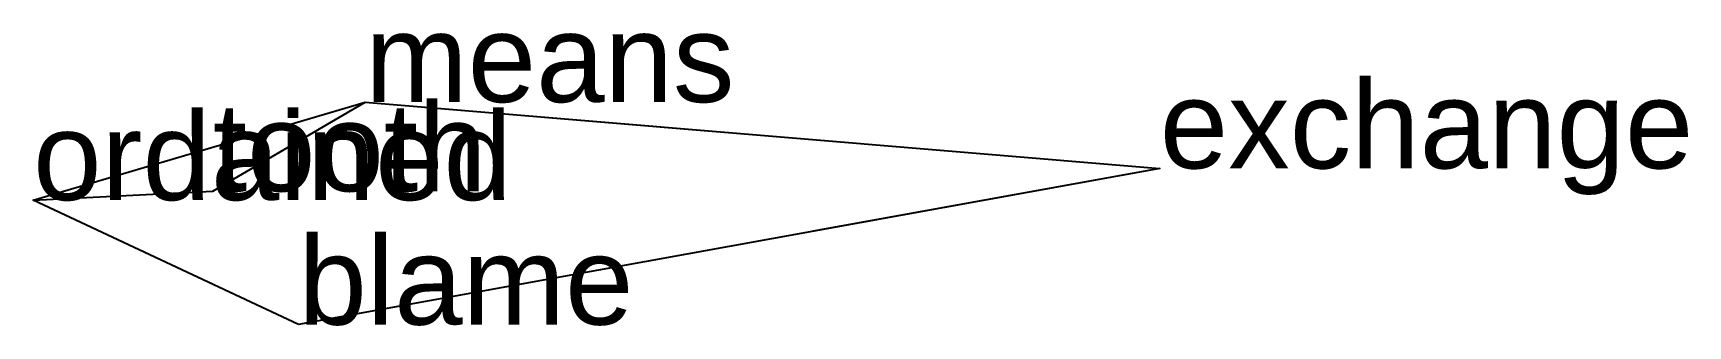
# Model space of a CAD drawing. Extents: x -0.617 to -0.148, y 0.008 to 0.091.
import ezdxf

# ---------------------------------------------------------------- set-up
doc = ezdxf.new("R2010")
doc.units = 0
doc.linetypes.add('DOT', pattern=[0.2, 0, -0.2])
doc.layers.add('TEXT', color=1, linetype='CONTINUOUS')
doc.styles.get("Standard").update_dxf_attribs({"font": 'arial.ttf'})

msp = doc.modelspace()

# ---------------------------------------------------------------- linework, layer by layer
at = {"layer": 'INTERNAL', "linetype": 'DOT'}
msp.add_polyline3d([(-0.29741, 0.0525, 0), (-0.54189, 0.00819, 0), (-0.6172, 0.04351, 0), (-0.56617, 0.04601, 0), (-0.52294, 0.0713, 0), (-0.29741, 0.0525, 0)], close=True, dxfattribs=at)
at = {"layer": 'OUTLINE', "linetype": 'CONTINUOUS'}
msp.add_polyline3d([(-0.54189, 0.00819, 0), (-0.6172, 0.04351, 0), (-0.52294, 0.0713, 0), (-0.29741, 0.0525, 0), (-0.54189, 0.00819, 0)], close=True, dxfattribs=at)

# ---------------------------------------------------------------- texts
at = {"layer": 'TEXT'}
for s, p in [('means', (-0.52294, 0.0713)), ('exchange', (-0.29741, 0.0525)), ('tooth', (-0.56617, 0.04601)), ('ordained', (-0.6172, 0.04351)), ('blame', (-0.54189, 0.00819))]:
    msp.add_text(s, height=0.025, dxfattribs=at).set_placement(p)

doc.saveas('drawing.dxf')
